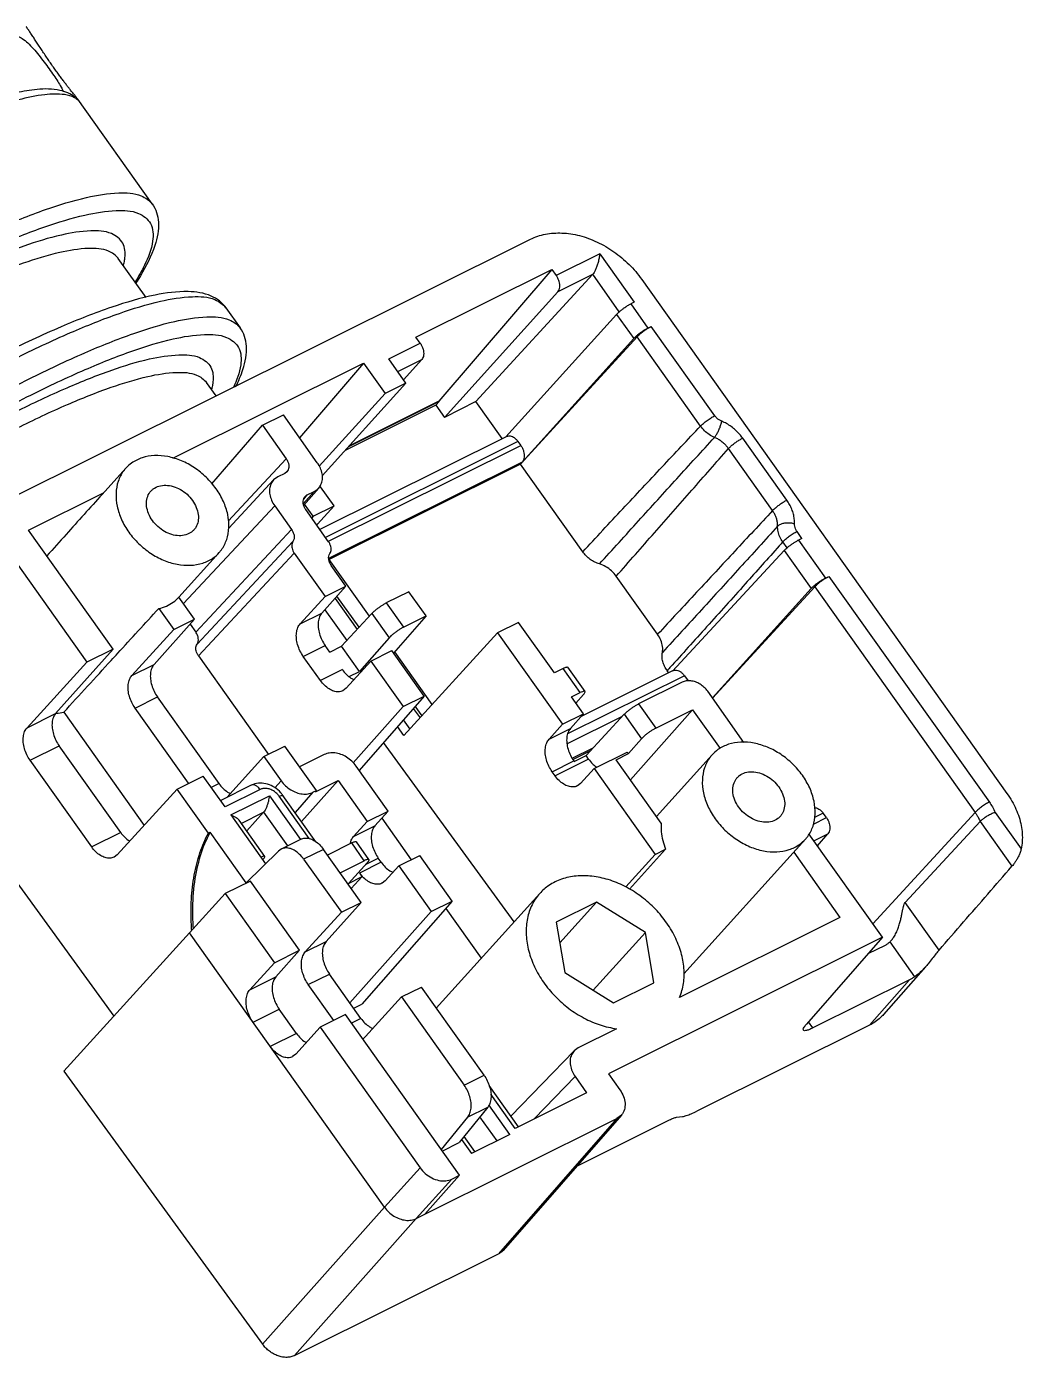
# Model space of a CAD drawing. Header units: inches. Extents: x 179987 to 181505, y -56815 to -55741.
# Drawn here: x 181067.8 to 181089.84, y -56685.43 to -56655.97 of the extents above; entities that cross this region are included whole.
import ezdxf

# ---------------------------------------------------------------- set-up
doc = ezdxf.new("R2010")
doc.units = ezdxf.units.IN
doc.header["$LTSCALE"] = 2
doc.header["$MEASUREMENT"] = 0
doc.layers.get('0').update_dxf_attribs({"linetype": 'CONTINUOUS'})

msp = doc.modelspace()

# ---------------------------------------------------------------- linework, layer by layer
for p, q in [((181068.922, -56657.588), (181068.87, -56657.533)), ((181068.87, -56657.533), (181068.87, -56657.533)), ((181070.581, -56659.899), (181068.935, -56657.583)), ((181067.176, -56666.545), (181078.953, -56660.679)), ((181069.831, -56661.103), (181069.829, -56661.1)), ((181070.447, -56661.971), (181069.831, -56661.103)), ((181080.485, -56661.003), (181079.523, -56661.482)), ((181080.485, -56661.003), (181081.246, -56662.074)), ((181076.416, -56662.849), (181079.428, -56661.349)), ((181079.428, -56661.349), (181076.924, -56664.264)), ((181080.33, -56661.456), (181077.746, -56664.273)), ((181079.428, -56661.349), (181079.523, -56661.482)), ((181080.328, -56661.459), (181079.559, -56661.842)), ((181080.918, -56662.284), (181080.33, -56661.456)), ((181081.414, -56661.568), (181089.497, -56672.943)), ((181079.559, -56661.842), (181077.046, -56664.622)), ((181081.246, -56662.074), (181081.172, -56662.111)), ((181072.213, -56662.196), (181072.53, -56662.642)), ((181078.408, -56665.052), (181080.856, -56662.343)), ((181080.856, -56662.343), (181081.236, -56662.878)), ((181081.172, -56662.111), (181081.553, -56662.646)), ((181081.553, -56662.646), (181081.626, -56662.609)), ((181083.03, -56664.585), (181081.626, -56662.609)), ((181076.512, -56662.983), (181076.416, -56662.849)), ((181081.312, -56662.839), (181078.729, -56665.656)), ((181081.236, -56662.878), (181078.773, -56665.604)), ((181082.716, -56664.815), (181081.312, -56662.839)), ((181075.817, -56663.329), (181076.512, -56662.983)), ((181071.04, -56665.527), (181075.258, -56663.426)), ((181075.258, -56663.426), (181073.843, -56665.073)), ((181075.258, -56663.426), (181075.734, -56664.095)), ((181076.197, -56663.864), (181075.817, -56663.329)), ((181076.014, -56663.607), (181076.547, -56663.342)), ((181076.547, -56663.342), (181076.143, -56663.788)), ((181071.993, -56664.146), (181071.78, -56663.847)), ((181075.734, -56664.095), (181074.279, -56665.704)), ((181076.197, -56663.864), (181074.343, -56665.915)), ((181076.197, -56663.864), (181075.734, -56664.095)), ((181076.856, -56664.354), (181074.852, -56665.352)), ((181076.93, -56664.272), (181074.926, -56665.271)), ((181076.924, -56664.264), (181074.944, -56665.25)), ((181076.856, -56664.354), (181076.93, -56664.272)), ((181076.856, -56664.354), (181077.046, -56664.622)), ((181076.924, -56664.264), (181076.93, -56664.272)), ((181077.746, -56664.273), (181077.046, -56664.622)), ((181078.328, -56665.092), (181077.746, -56664.273)), ((181073.019, -56664.797), (181073.483, -56664.567)), ((181074.235, -56665.625), (181073.483, -56664.567)), ((181071.899, -56666.091), (181073.019, -56664.797)), ((181073.019, -56664.797), (181073.549, -56665.543)), ((181078.427, -56665.042), (181074.291, -56667.102)), ((181078.674, -56665.155), (181074.415, -56667.277)), ((181074.48, -56667.365), (181078.738, -56665.245)), ((181078.674, -56665.155), (181078.738, -56665.245)), ((181084.308, -56666.686), (181083.333, -56665.314)), ((181084.625, -56666.454), (181083.649, -56665.081)), ((181072.264, -56666.919), (181073.549, -56665.543)), ((181074.488, -56667.738), (181078.773, -56665.604)), ((181069.471, -56666.329), (181069.995, -56665.749)), ((181073.515, -56665.863), (181073.36, -56665.939)), ((181073.561, -56665.828), (181073.515, -56665.863)), ((181078.729, -56665.656), (181074.496, -56667.764)), ((181080.108, -56667.597), (181078.729, -56665.656)), ((181073.268, -56666.008), (181072.275, -56667.071)), ((181073.36, -56665.939), (181073.268, -56666.008)), ((181074.265, -56666.187), (181073.933, -56666.567)), ((181074.607, -56666.58), (181074.306, -56666.157)), ((181067.844, -56667.118), (181069.505, -56666.291)), ((181074.166, -56666.263), (181073.924, -56666.539)), ((181073.933, -56666.43), (181074.011, -56666.34)), ((181074.011, -56666.34), (181074.166, -56666.263)), ((181073.291, -56666.578), (181071.272, -56668.74)), ((181073.291, -56666.578), (181073.666, -56667.106)), ((181074.143, -56666.811), (181073.953, -56666.543)), ((181074.484, -56667.373), (181073.977, -56666.659)), ((181074.143, -56666.811), (181074.607, -56666.58)), ((181074.607, -56666.58), (181074.237, -56666.989)), ((181074.143, -56666.811), (181074.11, -56666.847)), ((181074.237, -56666.989), (181074.217, -56666.998)), ((181067.107, -56667.184), (181069.134, -56670.037)), ((181069.714, -56669.749), (181067.844, -56667.118)), ((181071.546, -56669.377), (181073.666, -56667.106)), ((181071.575, -56669.639), (181073.696, -56667.368)), ((181084.631, -56667.509), (181084.537, -56667.376)), ((181084.96, -56667.3), (181084.851, -56667.146)), ((181084.96, -56667.3), (181084.886, -56667.336)), ((181084.886, -56667.336), (181085.483, -56668.177)), ((181071.173, -56668.599), (181072.062, -56667.616)), ((181073.725, -56667.63), (181071.604, -56669.901)), ((181073.725, -56667.63), (181074.406, -56668.588)), ((181082.093, -56670.237), (181084.568, -56667.567)), ((181084.568, -56667.567), (181085.167, -56668.41)), ((181075.388, -56669.02), (181074.496, -56667.764)), ((181074.869, -56668.357), (181074.543, -56667.897)), ((181081.765, -56669.423), (181080.851, -56668.137)), ((181085.483, -56668.177), (181085.557, -56668.141)), ((181085.557, -56668.141), (181089.108, -56673.137)), ((181074.869, -56668.357), (181074.335, -56668.953)), ((181074.406, -56668.588), (181074.869, -56668.357)), ((181076.263, -56668.48), (181075.761, -56668.73)), ((181076.644, -56669.015), (181076.263, -56668.48)), ((181085.167, -56668.41), (181082.978, -56670.832)), ((181085.243, -56668.371), (181082.981, -56670.836)), ((181085.243, -56668.371), (181088.794, -56673.367)), ((181070.725, -56668.852), (181071.057, -56669.319)), ((181071.52, -56669.089), (181071.173, -56668.599)), ((181074.406, -56668.588), (181073.856, -56669.191)), ((181074.627, -56668.627), (181075.116, -56669.314)), ((181075.159, -56669.268), (181074.67, -56668.579)), ((181075.761, -56668.73), (181076.142, -56669.265)), ((181071.52, -56669.089), (181070.621, -56670.091)), ((181071.057, -56669.319), (181071.52, -56669.089)), ((181073.856, -56669.191), (181074.335, -56668.953)), ((181074.401, -56668.878), (181074.886, -56669.561)), ((181075.444, -56668.96), (181074.771, -56669.686)), ((181075.444, -56668.96), (181075.827, -56669.499)), ((181076.644, -56669.015), (181075.923, -56669.84)), ((181076.142, -56669.265), (181076.644, -56669.015)), ((181071.057, -56669.319), (181070.133, -56670.334)), ((181071.42, -56669.2), (181071.546, -56669.377)), ((181078.225, -56669.39), (181076.153, -56671.666)), ((181078.689, -56669.159), (181078.225, -56669.39)), ((181078.225, -56669.39), (181079.664, -56671.414)), ((181079.481, -56670.274), (181078.689, -56669.159)), ((181073.924, -56669.911), (181074.409, -56669.67)), ((181074.512, -56669.815), (181074.409, -56669.67)), ((181074.512, -56669.815), (181074.771, -56669.686)), ((181075.169, -56670.246), (181074.771, -56669.686)), ((181075.827, -56669.499), (181075.169, -56670.246)), ((181069.134, -56670.037), (181067.811, -56671.491)), ((181069.714, -56669.749), (181068.444, -56671.176)), ((181069.714, -56669.749), (181069.134, -56670.037)), ((181071.604, -56669.901), (181073.153, -56672.08)), ((181074.304, -56670.447), (181073.924, -56669.911)), ((181075.42, -56670.015), (181074.871, -56670.618)), ((181075.42, -56670.015), (181075.884, -56669.784)), ((181075.42, -56670.015), (181076.134, -56671.02)), ((181076.598, -56670.789), (181075.884, -56669.784)), ((181076.779, -56670.978), (181075.949, -56669.81)), ((181070.133, -56670.334), (181070.621, -56670.091)), ((181074.789, -56670.205), (181074.304, -56670.447)), ((181074.94, -56670.36), (181075.169, -56670.246)), ((181079.674, -56670.178), (181079.481, -56670.274)), ((181080.055, -56670.713), (181079.674, -56670.178)), ((181080.159, -56670.689), (181079.778, -56670.152)), ((181082.111, -56670.227), (181080.074, -56671.242)), ((181082.012, -56670.277), (181081.978, -56670.228)), ((181074.871, -56670.618), (181074.801, -56670.671)), ((181082.359, -56670.34), (181079.775, -56671.627)), ((181082.311, -56670.482), (181081.346, -56670.963)), ((181082.359, -56670.34), (181082.439, -56670.454)), ((181064.467, -56670.639), (181069.734, -56677.872)), ((181070.2, -56671.054), (181070.695, -56670.808)), ((181072.059, -56672.726), (181070.695, -56670.808)), ((181076.598, -56670.789), (181075.161, -56672.434)), ((181076.134, -56671.02), (181076.598, -56670.789)), ((181079.862, -56670.809), (181080.055, -56670.713)), ((181080.127, -56671.183), (181079.862, -56670.809)), ((181079.958, -56670.946), (181080.126, -56670.755)), ((181083.677, -56671.816), (181082.874, -56670.685)), ((181067.811, -56671.491), (181068.444, -56671.176)), ((181068.622, -56671.149), (181070.4, -56673.651)), ((181071.385, -56672.721), (181070.2, -56671.054)), ((181076.134, -56671.02), (181075.029, -56672.265)), ((181076.359, -56671.063), (181076.509, -56671.275)), ((181076.552, -56671.228), (181076.401, -56671.015)), ((181079.664, -56671.414), (181080.127, -56671.183)), ((181080.127, -56671.183), (181079.836, -56671.508)), ((181080.182, -56672.107), (181081.028, -56671.193)), ((181081.028, -56671.193), (181081.412, -56671.733)), ((181082.537, -56671.094), (181081.164, -56672.641)), ((181081.346, -56670.963), (181081.726, -56671.498)), ((181081.726, -56671.498), (181082.537, -56671.094)), ((181082.537, -56671.094), (181083.147, -56671.952)), ((181076.153, -56671.666), (181076.009, -56671.463)), ((181076.135, -56671.319), (181076.282, -56671.525)), ((181079.664, -56671.414), (181079.364, -56671.743)), ((181079.364, -56671.743), (181079.836, -56671.508)), ((181079.76, -56671.848), (181080.989, -56671.236)), ((181081.412, -56671.733), (181081.119, -56672.064)), ((181067.878, -56672.211), (181068.521, -56671.891)), ((181069.884, -56673.809), (181068.521, -56671.891)), ((181073.054, -56672.13), (181073.518, -56671.899)), ((181074.216, -56672.881), (181073.518, -56671.899)), ((181074.39, -56672.085), (181073.843, -56672.358)), ((181078.59, -56675.787), (181075.699, -56671.818)), ((181079.875, -56672.167), (181080.34, -56671.935)), ((181079.89, -56672.192), (181080.286, -56671.994)), ((181080.361, -56672.395), (181081.095, -56672.03)), ((181080.849, -56672.199), (181081.119, -56672.064)), ((181081.095, -56672.03), (181081.119, -56672.064)), ((181081.74, -56673.452), (181082.971, -56672.09)), ((181069.241, -56674.129), (181067.878, -56672.211)), ((181073.054, -56672.13), (181072.23, -56673.035)), ((181073.054, -56672.13), (181073.435, -56672.666)), ((181075.802, -56673.337), (181075.093, -56672.339)), ((181079.431, -56672.463), (181079.91, -56672.225)), ((181080.236, -56672.183), (181079.495, -56672.552)), ((181079.919, -56672.238), (181079.91, -56672.225)), ((181079.919, -56672.238), (181080.182, -56672.107)), ((181080.236, -56672.183), (181080.182, -56672.107)), ((181081.848, -56673.604), (181080.849, -56672.199)), ((181071.132, -56672.848), (181071.711, -56672.559)), ((181072.195, -56673.241), (181071.711, -56672.559)), ((181073.435, -56672.666), (181073.298, -56672.82)), ((181074.693, -56672.659), (181073.886, -56673.568)), ((181074.192, -56672.909), (181074.693, -56672.659)), ((181074.693, -56672.659), (181075.339, -56673.568)), ((181079.495, -56672.552), (181079.431, -56672.463)), ((181080.361, -56672.395), (181080.061, -56672.724)), ((181080.361, -56672.395), (181081.712, -56674.297)), ((181071.132, -56672.848), (181069.808, -56674.301)), ((181071.824, -56673.822), (181071.132, -56672.848)), ((181072.059, -56672.726), (181071.889, -56672.81)), ((181072.771, -56672.765), (181072.096, -56673.102)), ((181072.969, -56672.856), (181072.195, -56673.241)), ((181074.138, -56672.92), (181073.742, -56673.366)), ((181074.138, -56672.92), (181074.216, -56672.881)), ((181074.216, -56672.881), (181074.192, -56672.909)), ((181080.061, -56672.724), (181079.992, -56672.777)), ((181072.323, -56673.421), (181073.173, -56672.998)), ((181073.173, -56672.998), (181073.861, -56673.967)), ((181074.056, -56673.943), (181073.391, -56673.008)), ((181074.202, -56674.013), (181073.474, -56672.988)), ((181072.323, -56673.421), (181073.09, -56674.501)), ((181073.072, -56674.338), (181072.503, -56673.537)), ((181072.553, -56673.608), (181073.047, -56673.362)), ((181073.047, -56673.362), (181072.673, -56673.776)), ((181073.047, -56673.362), (181073.575, -56674.106)), ((181075.339, -56673.568), (181075.039, -56673.897)), ((181075.339, -56673.568), (181075.802, -56673.337)), ((181075.802, -56673.337), (181075.511, -56673.662)), ((181075.661, -56673.495), (181076.312, -56674.412)), ((181085.213, -56673.623), (181085.501, -56673.48)), ((181085.432, -56673.383), (181085.239, -56673.479)), ((181085.501, -56673.48), (181085.432, -56673.383)), ((181088.794, -56673.367), (181086.532, -56675.832)), ((181087.246, -56675.359), (181088.903, -56673.566)), ((181088.903, -56673.566), (181089.608, -56674.557)), ((181089.239, -56673.366), (181089.812, -56674.172)), ((181069.884, -56673.809), (181069.241, -56674.129)), ((181071.824, -56673.822), (181071.863, -56673.803)), ((181072.661, -56674.926), (181071.863, -56673.803)), ((181075.039, -56673.897), (181075.511, -56673.662)), ((181086.741, -56676.127), (181085.116, -56673.84)), ((181085.225, -56673.993), (181085.535, -56673.838)), ((181085.303, -56674.104), (181085.535, -56673.838)), ((181073.878, -56673.954), (181073.435, -56674.175)), ((181074.996, -56674.041), (181074.46, -56674.308)), ((181075.274, -56674.433), (181074.996, -56674.041)), ((181075.378, -56674.408), (181075.099, -56674.016)), ((181082.344, -56676.937), (181085.037, -56673.957)), ((181069.808, -56674.301), (181069.739, -56674.354)), ((181073.374, -56674.219), (181072.661, -56674.926)), ((181073.045, -56674.39), (181073.026, -56674.41)), ((181073.435, -56674.175), (181073.374, -56674.219)), ((181074.371, -56674.182), (181073.932, -56674.4)), ((181073.932, -56674.4), (181074.767, -56675.575)), ((181075.206, -56675.357), (181074.371, -56674.182)), ((181074.739, -56674.7), (181075.274, -56674.433)), ((181075.302, -56674.52), (181075.585, -56674.379)), ((181075.648, -56674.468), (181075.585, -56674.379)), ((181076.037, -56674.549), (181076.5, -56674.318)), ((181077.217, -56675.328), (181076.5, -56674.318)), ((181081.712, -56674.297), (181081.059, -56675.014)), ((181081.144, -56675.066), (181081.944, -56674.181)), ((181081.712, -56674.297), (181081.944, -56674.181)), ((181084.777, -56674.245), (181085.802, -56675.689)), ((181075.344, -56674.473), (181074.925, -56674.936)), ((181075.648, -56674.468), (181075.17, -56674.706)), ((181075.17, -56674.706), (181075.227, -56674.786)), ((181076.037, -56674.549), (181075.737, -56674.878)), ((181076.037, -56674.549), (181076.754, -56675.558)), ((181072.755, -56674.883), (181072.197, -56675.161)), ((181073.842, -56676.413), (181072.755, -56674.883)), ((181074.925, -56674.936), (181075.227, -56674.786)), ((181075.227, -56674.786), (181074.987, -56675.05)), ((181075.737, -56674.878), (181075.667, -56674.931)), ((181071.409, -56676.033), (181072.197, -56675.161)), ((181072.197, -56675.161), (181073.284, -56676.691)), ((181077.217, -56675.328), (181075.223, -56677.608)), ((181076.754, -56675.558), (181077.217, -56675.328)), ((181076.867, -56677.694), (181079.158, -56675.159)), ((181074.767, -56675.575), (181073.968, -56676.453)), ((181075.206, -56675.357), (181074.428, -56676.224)), ((181074.767, -56675.575), (181075.206, -56675.357)), ((181076.754, -56675.558), (181074.958, -56677.582)), ((181077.077, -56675.488), (181077.862, -56676.593)), ((181080.416, -56675.352), (181079.524, -56675.796)), ((181080.416, -56675.352), (181079.601, -56676.253)), ((181081.496, -56676.022), (181080.416, -56675.352)), ((181087.995, -56676.412), (181087.246, -56675.359)), ((181079.524, -56675.796), (181079.712, -56676.91)), ((181085.802, -56675.689), (181082.251, -56677.458)), ((181071.409, -56676.033), (181068.623, -56679.092)), ((181075.72, -56682.1), (181071.409, -56676.033)), ((181081.496, -56676.022), (181080.341, -56677.3)), ((181086.741, -56676.127), (181080.679, -56679.147)), ((181081.684, -56677.136), (181081.496, -56676.022)), ((181086.741, -56676.127), (181085.058, -56678.053)), ((181086.91, -56676.229), (181086.923, -56676.216)), ((181073.284, -56676.691), (181073.842, -56676.413)), ((181073.315, -56677.005), (181073.842, -56676.413)), ((181073.968, -56676.453), (181074.428, -56676.224)), ((181086.799, -56676.307), (181086.418, -56676.497)), ((181087.458, -56677.001), (181086.91, -56676.229)), ((181072.742, -56677.29), (181073.284, -56676.691)), ((181087.692, -56676.783), (181086.764, -56677.839)), ((181072.742, -56677.29), (181073.315, -56677.005)), ((181074.035, -56677.173), (181074.502, -56676.941)), ((181075.2, -56677.922), (181074.502, -56676.941)), ((181079.712, -56676.91), (181080.792, -56677.58)), ((181087.341, -56677.069), (181085.202, -56678.135)), ((181087.341, -56677.069), (181086.457, -56678.073)), ((181074.6, -56677.968), (181074.035, -56677.173)), ((181076.099, -56677.449), (181076.537, -56677.23)), ((181077.924, -56679.182), (181076.537, -56677.23)), ((181080.792, -56677.58), (181081.684, -56677.136)), ((181075.041, -56677.699), (181075.223, -56677.608)), ((181076.099, -56677.449), (181075.299, -56678.326)), ((181076.099, -56677.449), (181077.486, -56679.401)), ((181072.813, -56678.009), (181073.392, -56677.721)), ((181073.772, -56678.256), (181073.392, -56677.721)), ((181074.856, -56677.84), (181074.299, -56678.118)), ((181077.383, -56681.396), (181074.856, -56677.84)), ((181075.2, -56677.922), (181074.989, -56678.027)), ((181073.772, -56678.256), (181073.193, -56678.544)), ((181073.757, -56678.718), (181074.299, -56678.118)), ((181074.299, -56678.118), (181076.508, -56681.228)), ((181080.859, -56678.151), (181080.01, -56678.574)), ((181086.457, -56678.073), (181082.635, -56679.977)), ((181085.202, -56678.135), (181085.105, -56677.998)), ((181080.01, -56678.574), (181079.921, -56678.639)), ((181073.757, -56678.718), (181073.688, -56678.77)), ((181078.521, -56680.09), (181079.921, -56678.639)), ((181068.623, -56679.092), (181073.025, -56685.136)), ((181080.679, -56679.147), (181080.933, -56679.504)), ((181077.486, -56679.401), (181077.924, -56679.182)), ((181078.685, -56680.321), (181078.039, -56679.412)), ((181079.044, -56680.142), (181079.941, -56679.212)), ((181079.941, -56679.212), (181080.195, -56679.569)), ((181078.613, -56680.357), (181078.077, -56679.602)), ((181080.195, -56679.569), (181078.613, -56680.357)), ((181078.006, -56679.89), (181077.372, -56680.673)), ((181077.562, -56680.111), (181078.006, -56679.89)), ((181078.498, -56680.492), (181078.034, -56679.839)), ((181076.423, -56682.354), (181080.864, -56680.142)), ((181077.562, -56680.111), (181076.976, -56680.823)), ((181078.214, -56680.634), (181077.835, -56680.101)), ((181080.864, -56680.142), (181078.246, -56683.136)), ((181080.963, -56680.065), (181078.345, -56683.06)), ((181079.98, -56681.19), (181082.027, -56680.171)), ((181080.963, -56680.065), (181080.864, -56680.142)), ((181082.187, -56680.112), (181082.314, -56680.095)), ((181077.428, -56680.604), (181077.649, -56680.915)), ((181077.48, -56680.54), (181077.714, -56680.869)), ((181078.498, -56680.492), (181077.649, -56680.915)), ((181077.001, -56680.858), (181077.372, -56680.673)), ((181075.72, -56682.1), (181076.508, -56681.228)), ((181076.423, -56682.354), (181077.211, -56681.482)), ((181076.616, -56682.258), (181077.383, -56681.396)), ((181077.211, -56681.482), (181077.383, -56681.396)), ((181075.72, -56682.1), (181073.025, -56685.136)), ((181076.423, -56682.354), (181073.732, -56685.385)), ((181073.732, -56685.385), (181078.246, -56683.136))]:
    msp.add_line(p, q)
for points, start_tangent, end_tangent in [([(181067.592, -56656.186), (181067.704, -56656.237), (181067.825, -56656.334), (181067.95, -56656.463), (181068.073, -56656.609), (181068.19, -56656.76), (181068.3, -56656.909), (181068.401, -56657.053), (181068.49, -56657.187), (181068.563, -56657.311), (181068.609, -56657.411), (181068.61, -56657.415)], (0.97806, -0.208326), (0.355857, -0.934541)), ([(181068.808, -56657.422), (181068.772, -56657.378), (181068.732, -56657.326), (181068.686, -56657.268), (181068.636, -56657.202), (181068.581, -56657.129), (181068.522, -56657.049), (181068.459, -56656.962), (181068.394, -56656.87), (181068.328, -56656.775), (181068.261, -56656.677), (181068.194, -56656.579), (181068.129, -56656.481), (181068.067, -56656.387), (181068.007, -56656.296), (181067.951, -56656.21), (181067.897, -56656.129), (181067.847, -56656.054), (181067.8, -56655.986), (181067.792, -56655.974)], (-0.6235, 0.781823), (-0.57676, 0.816914)), ([(181068.87, -56657.533), (181068.54, -56657.385), (181068.033, -56657.365), (181067.578, -56657.437)], (-0.783856, 0.620943), (-0.977474, -0.211058)), ([(181068.864, -56657.549), (181068.64, -56657.48), (181068.204, -56657.482), (181067.621, -56657.595)], (-0.876101, 0.482128), (-0.968585, -0.248682)), ([(181068.865, -56657.493), (181068.838, -56657.461), (181068.808, -56657.422)], (-0.62576, 0.780016), (-0.6235, 0.781823)), ([(181068.866, -56657.55), (181068.864, -56657.549)], (-0.873444, 0.486925), (-0.876101, 0.482128)), ([(181068.905, -56657.544), (181068.887, -56657.521), (181068.865, -56657.493)], (-0.61792, 0.786241), (-0.62576, 0.780016)), ([(181068.922, -56657.588), (181068.866, -56657.55)], (-0.781152, 0.624341), (-0.873444, 0.486925)), ([(181068.872, -56657.535), (181068.87, -56657.533)], (0.99881, 0.048773), (-0.778124, 0.62811)), ([(181068.938, -56657.588), (181068.936, -56657.584), (181068.921, -56657.565), (181068.905, -56657.544)], (-0.578888, 0.815407), (-0.61792, 0.786241)), ([(181068.929, -56657.593), (181068.922, -56657.588)], (-0.799298, 0.600935), (-0.78115, 0.624344)), ([(181068.938, -56657.588), (181068.947, -56657.604), (181068.929, -56657.593)], (0.577639, -0.816292), (-0.799298, 0.600935)), ([(181066.438, -56660.768), (181067.141, -56660.45), (181068.222, -56660.023), (181069.128, -56659.756), (181069.839, -56659.654), (181070.337, -56659.72), (181070.579, -56659.9)], (0.903995, 0.427543), (0.605239, -0.796044)), ([(181070.581, -56659.899), (181070.718, -56660.302), (181070.639, -56660.818), (181070.321, -56661.488), (181070.222, -56661.647)], (0.579264, -0.81514), (-0.538512, -0.842618)), ([(181065.943, -56661.386), (181067.148, -56660.822), (181068.206, -56660.405), (181069.092, -56660.144), (181069.786, -56660.044), (181070.274, -56660.108), (181070.544, -56660.335), (181070.59, -56660.719), (181070.411, -56661.252), (181070.206, -56661.623)], (0.895109, 0.445848), (-0.520977, -0.853571)), ([(181069.977, -56661.088), (181069.929, -56660.769), (181069.677, -56660.555), (181069.221, -56660.494), (181068.571, -56660.587), (181067.741, -56660.831), (181066.747, -56661.222), (181065.61, -56661.754)], (0.098012, 0.995185), (-0.895109, -0.445848)), ([(181078.953, -56660.679), (181079.281, -56660.569), (181079.649, -56660.542), (181080.037, -56660.6), (181080.427, -56660.741), (181080.798, -56660.957), (181081.133, -56661.237), (181081.414, -56661.568)], (0.895109, 0.445848), (0.579264, -0.81514)), ([(181069.827, -56661.102), (181069.614, -56660.944), (181069.169, -56660.884), (181068.535, -56660.974), (181067.725, -56661.212), (181066.755, -56661.594), (181065.646, -56662.113)], (-0.61266, 0.790347), (-0.895109, -0.445848)), ([(181069.949, -56661.25), (181069.969, -56661.149)], (0.237025, 0.971503), (0.153669, 0.988122)), ([(181069.969, -56661.149), (181069.972, -56661.129), (181069.977, -56661.088)], (0.153669, 0.988122), (0.098012, 0.995185)), ([(181080.485, -56661.003), (181080.47, -56661.099), (181080.449, -56661.192), (181080.422, -56661.277), (181080.391, -56661.353), (181080.36, -56661.414), (181080.327, -56661.459)], (-0.107654, -0.994188), (-0.675952, -0.736946)), ([(181079.559, -56661.842), (181079.585, -56661.799), (181079.599, -56661.743), (181079.599, -56661.68), (181079.586, -56661.613), (181079.56, -56661.545), (181079.523, -56661.482)], (0.670522, 0.741889), (-0.579264, 0.81514)), ([(181072.213, -56662.196), (181071.885, -56661.938), (181071.375, -56661.839), (181070.644, -56661.916), (181069.685, -56662.183), (181068.563, -56662.619), (181067.293, -56663.211)], (-0.581335, 0.813664), (-0.895109, -0.445848)), ([(181067.54, -56663.324), (181068.773, -56662.747), (181069.855, -56662.32), (181070.761, -56662.053), (181071.471, -56661.952), (181071.97, -56662.017), (181072.211, -56662.197)], (0.895109, 0.445848), (0.606243, -0.79528)), ([(181080.856, -56662.343), (181080.894, -56662.305), (181080.944, -56662.262)], (0.670522, 0.741889), (0.774506, 0.632566)), ([(181080.944, -56662.262), (181081, -56662.218), (181081.059, -56662.177), (181081.118, -56662.14), (181081.172, -56662.111)], (0.774506, 0.632566), (0.895109, 0.445848)), ([(181067.857, -56663.77), (181069.09, -56663.193), (181070.172, -56662.766), (181071.078, -56662.499), (181071.788, -56662.398), (181072.287, -56662.463), (181072.529, -56662.644)], (0.895109, 0.445848), (0.605239, -0.796044)), ([(181072.427, -56663.948), (181072.589, -56663.56), (181072.667, -56663.045), (181072.53, -56662.642)], (0.448675, 0.893695), (-0.579264, 0.81514)), ([(181081.553, -56662.646), (181081.499, -56662.675), (181081.439, -56662.713), (181081.38, -56662.754), (181081.324, -56662.797), (181081.275, -56662.84), (181081.236, -56662.878)], (-0.895109, -0.445848), (-0.670522, -0.741889)), ([(181081.312, -56662.839), (181081.351, -56662.801), (181081.4, -56662.758), (181081.456, -56662.716), (181081.514, -56662.675), (181081.573, -56662.638), (181081.626, -56662.609)], (0.675952, 0.736946), (0.895109, 0.445847)), ([(181067.892, -56664.129), (181069.098, -56663.565), (181070.155, -56663.148), (181071.041, -56662.887), (181071.736, -56662.787), (181072.223, -56662.852), (181072.493, -56663.078), (181072.539, -56663.463), (181072.378, -56663.959)], (0.895109, 0.445848), (-0.430261, -0.902705)), ([(181067.56, -56664.497), (181068.696, -56663.966), (181069.69, -56663.574), (181070.521, -56663.33), (181071.171, -56663.238), (181071.627, -56663.299), (181071.879, -56663.512), (181071.926, -56663.832)], (0.895109, 0.445848), (-0.097974, -0.995189)), ([(181076.512, -56662.983), (181076.548, -56663.045), (181076.574, -56663.113), (181076.588, -56663.18), (181076.587, -56663.243), (181076.573, -56663.299), (181076.547, -56663.342)], (0.579264, -0.81514), (-0.670522, -0.741889)), ([(181052.1, -56677.161), (181052.066, -56677.109), (181052.019, -56676.716), (181052.202, -56676.171), (181052.611, -56675.486), (181053.237, -56674.676), (181054.065, -56673.759), (181055.077, -56672.757), (181056.252, -56671.69), (181057.562, -56670.583), (181058.978, -56669.461), (181060.468, -56668.35), (181061.999, -56667.274), (181063.538, -56666.255), (181065.049, -56665.318), (181066.5, -56664.483), (181067.857, -56663.77)], (-0.60522, 0.796058), (0.895109, 0.445848)), ([(181067.595, -56664.856), (181068.704, -56664.338), (181069.674, -56663.956), (181070.485, -56663.717), (181071.119, -56663.627), (181071.564, -56663.687), (181071.779, -56663.848)], (0.895109, 0.445848), (0.605392, -0.795927)), ([(181071.926, -56663.832), (181071.921, -56663.873), (181071.918, -56663.893)], (-0.097974, -0.995189), (-0.153644, -0.988126)), ([(181054.982, -56673.316), (181055.397, -56672.916), (181056.545, -56671.873), (181057.827, -56670.791), (181059.211, -56669.694), (181060.668, -56668.607), (181062.165, -56667.555), (181063.67, -56666.559), (181065.148, -56665.643), (181066.566, -56664.827), (181067.892, -56664.129)], (0.714019, 0.700126), (0.895109, 0.445848)), ([(181071.918, -56663.893), (181071.898, -56663.994)], (-0.153644, -0.988126), (-0.237021, -0.971504)), ([(181082.716, -56664.815), (181082.779, -56664.756), (181082.86, -56664.691), (181082.948, -56664.631), (181083.03, -56664.585)], (0.675951, 0.736946), (0.895109, 0.445846)), ([(181083.024, -56665.065), (181083.064, -56665.012), (181083.104, -56664.942), (181083.139, -56664.864), (181083.167, -56664.783), (181083.185, -56664.709)], (0.667429, 0.744674), (0.171554, 0.985175)), ([(181083.185, -56664.709), (181083.127, -56664.678), (181083.074, -56664.636), (181083.03, -56664.585)], (-0.923894, 0.382649), (-0.579286, 0.815124)), ([(181083.649, -56665.081), (181083.578, -56664.992), (181083.493, -56664.906), (181083.396, -56664.827), (181083.291, -56664.76), (181083.185, -56664.709)], (-0.579273, 0.815133), (-0.923876, 0.382692)), ([(181078.427, -56665.042), (181078.43, -56665.041), (181078.476, -56665.03), (181078.526, -56665.038), (181078.578, -56665.062), (181078.629, -56665.103), (181078.674, -56665.155)], (0.894609, 0.446849), (0.579264, -0.81514)), ([(181080.108, -56667.597), (181080.995, -56666.647), (181081.864, -56665.72), (181082.716, -56664.815)], (0.682011, 0.731342), (0.686279, 0.727338)), ([(181083.024, -56665.065), (181082.908, -56665.002), (181082.804, -56664.917), (181082.716, -56664.815)], (-0.92149, 0.388402), (-0.576593, 0.817032)), ([(181078.738, -56665.245), (181078.774, -56665.307), (181078.8, -56665.375), (181078.814, -56665.442), (181078.813, -56665.506), (181078.799, -56665.561), (181078.773, -56665.604)], (0.579264, -0.81514), (-0.670522, -0.741889)), ([(181080.48, -56667.867), (181081.344, -56666.913), (181082.192, -56665.979), (181083.024, -56665.065)], (0.671305, 0.741181), (0.673353, 0.739322)), ([(181080.851, -56668.137), (181081.695, -56667.178), (181082.522, -56666.236), (181083.333, -56665.314)], (0.660304, 0.750998), (0.66004, 0.751231)), ([(181083.333, -56665.314), (181083.286, -56665.254), (181083.229, -56665.197), (181083.165, -56665.144), (181083.095, -56665.099), (181083.024, -56665.065)], (-0.576682, 0.816969), (-0.922965, 0.384884)), ([(181083.333, -56665.314), (181083.381, -56665.267), (181083.442, -56665.215), (181083.512, -56665.164), (181083.584, -56665.118), (181083.649, -56665.081)], (0.670522, 0.741889), (0.895109, 0.445848)), ([(181071.994, -56666.201), (181071.776, -56665.949), (181071.515, -56665.738), (181071.226, -56665.583), (181070.925, -56665.491), (181070.63, -56665.469), (181070.358, -56665.517), (181070.125, -56665.633), (181069.995, -56665.749)], (-0.579264, 0.81514), (-0.67082, -0.74162)), ([(181073.549, -56665.543), (181073.584, -56665.604), (181073.603, -56665.668), (181073.605, -56665.729), (181073.59, -56665.784), (181073.561, -56665.828)], (0.579264, -0.81514), (-0.682525, -0.730862)), ([(181069.995, -56665.749), (181069.945, -56665.81), (181069.828, -56666.038), (181069.78, -56666.303), (181069.806, -56666.59), (181069.902, -56666.882), (181070.063, -56667.163)], (-0.67082, -0.74162), (0.579264, -0.81514)), ([(181074.265, -56666.187), (181074.316, -56666.107), (181074.346, -56665.996), (181074.342, -56665.874), (181074.303, -56665.746), (181074.235, -56665.625)], (0.658078, 0.75295), (-0.579264, 0.81514)), ([(181070.553, -56666.253), (181070.605, -56666.206), (181070.731, -56666.143), (181070.881, -56666.124), (181071.044, -56666.15), (181071.205, -56666.219), (181071.352, -56666.325), (181071.473, -56666.461)], (0.670535, 0.741878), (0.579264, -0.81514)), ([(181072.062, -56667.616), (181072.112, -56667.554), (181072.229, -56667.327), (181072.277, -56667.062), (181072.252, -56666.775), (181072.155, -56666.482), (181071.994, -56666.201)], (0.67082, 0.74162), (-0.579264, 0.81514)), ([(181073.268, -56666.008), (181073.21, -56666.096), (181073.18, -56666.206), (181073.184, -56666.329), (181073.223, -56666.457), (181073.291, -56666.578)], (-0.682544, -0.730845), (0.579264, -0.81514)), ([(181074.166, -56666.263), (181074.254, -56666.199), (181074.265, -56666.187)], (0.895109, 0.445848), (0.658078, 0.75295)), ([(181069.472, -56666.328), (181068.675, -56667.214), (181068.25, -56667.69)], (-0.670515, -0.741896), (-0.665589, -0.746319)), ([(181070.585, -56666.903), (181070.5, -56666.75), (181070.458, -56666.591), (181070.462, -56666.439), (181070.512, -56666.307), (181070.553, -56666.253)], (-0.579264, 0.81514), (0.670535, 0.741878)), ([(181071.473, -56666.461), (181071.557, -56666.615), (181071.599, -56666.774), (181071.595, -56666.925), (181071.545, -56667.057), (181071.504, -56667.112)], (0.579264, -0.81514), (-0.670535, -0.741878)), ([(181073.977, -56666.659), (181073.942, -56666.598), (181073.923, -56666.534), (181073.921, -56666.473)], (-0.579264, 0.81514), (0.108858, 0.994057)), ([(181073.921, -56666.473), (181073.936, -56666.418), (181073.961, -56666.378)], (0.108858, 0.994057), (0.657999, 0.753019)), ([(181073.961, -56666.378), (181073.967, -56666.372), (181074.011, -56666.34)], (0.657999, 0.753019), (0.895109, 0.445848)), ([(181084.308, -56666.686), (181084.356, -56666.64), (181084.418, -56666.588), (181084.488, -56666.536), (181084.559, -56666.49), (181084.625, -56666.454)], (0.670522, 0.741889), (0.895109, 0.445848)), ([(181084.794, -56666.973), (181084.791, -56666.871), (181084.771, -56666.762), (181084.735, -56666.653), (181084.685, -56666.549), (181084.625, -56666.454)], (0.045302, 0.998973), (-0.579256, 0.815146)), ([(181084.308, -56666.686), (181083.476, -56667.582), (181082.628, -56668.494), (181081.765, -56669.423)], (-0.680937, -0.732342), (-0.680676, -0.732585)), ([(181084.422, -56667.032), (181084.42, -56666.964), (181084.406, -56666.891), (181084.382, -56666.818), (181084.349, -56666.749), (181084.308, -56666.686)], (0.043429, 0.999057), (-0.581845, 0.8133)), ([(181071.504, -56667.112), (181071.453, -56667.159), (181071.326, -56667.221), (181071.176, -56667.241), (181071.013, -56667.215), (181070.852, -56667.146), (181070.705, -56667.039), (181070.585, -56666.903)], (-0.670535, -0.741878), (-0.579264, 0.81514)), ([(181074.237, -56666.989), (181074.223, -56667.007)], (-0.670522, -0.741889), (-0.531249, -0.847216)), ([(181084.422, -56667.032), (181083.588, -56667.947), (181082.738, -56668.879), (181081.871, -56669.826)], (-0.673181, -0.739477), (-0.675229, -0.737608)), ([(181084.537, -56667.376), (181084.471, -56667.264), (181084.432, -56667.146), (181084.422, -56667.032)], (-0.581933, 0.813236), (0.040426, 0.999183)), ([(181084.422, -56667.032), (181084.473, -56666.994), (181084.542, -56666.967), (181084.625, -56666.954), (181084.711, -56666.956), (181084.794, -56666.973)], (0.676645, 0.736309), (0.955665, -0.294457)), ([(181084.851, -56667.146), (181084.818, -56667.09), (181084.799, -56667.031), (181084.794, -56666.973)], (-0.579243, 0.815155), (0.045369, 0.99897)), ([(181070.063, -56667.163), (181070.281, -56667.416), (181070.542, -56667.626), (181070.832, -56667.782), (181071.132, -56667.873), (181071.427, -56667.895), (181071.699, -56667.847), (181071.932, -56667.731), (181072.062, -56667.616)], (0.579264, -0.81514), (0.67082, 0.74162)), ([(181073.666, -56667.106), (181073.704, -56667.174), (181073.722, -56667.244), (181073.719, -56667.31), (181073.696, -56667.368)], (0.579264, -0.81514), (-0.539235, -0.842155)), ([(181073.696, -56667.368), (181073.676, -56667.413), (181073.669, -56667.465), (181073.675, -56667.52), (181073.694, -56667.576), (181073.725, -56667.63)], (-0.539235, -0.842155), (0.579264, -0.81514)), ([(181074.513, -56667.635), (181074.533, -56667.59), (181074.54, -56667.539), (181074.534, -56667.483), (181074.515, -56667.427), (181074.484, -56667.373)], (0.539235, 0.842155), (-0.579264, 0.81514)), ([(181084.537, -56667.376), (181084.456, -56667.467)], (-0.665552, -0.746351), (-0.665706, -0.746214)), ([(181084.537, -56667.376), (181084.599, -56667.317), (181084.68, -56667.253), (181084.768, -56667.193), (181084.851, -56667.146)], (0.675951, 0.736946), (0.89511, 0.445846)), ([(181084.657, -56667.487), (181084.713, -56667.444), (181084.772, -56667.403), (181084.832, -56667.366), (181084.886, -56667.336)], (0.779448, 0.626466), (0.895109, 0.445848)), ([(181074.543, -56667.897), (181074.505, -56667.829), (181074.487, -56667.759), (181074.49, -56667.693), (181074.513, -56667.635)], (-0.579264, 0.81514), (0.539235, 0.842155)), ([(181080.48, -56667.867), (181080.374, -56667.825), (181080.274, -56667.764), (181080.184, -56667.687), (181080.108, -56667.597)], (-0.958849, 0.283915), (-0.579261, 0.815142)), ([(181084.456, -56667.467), (181083.703, -56668.309), (181082.851, -56669.259), (181082.038, -56670.161)], (-0.665706, -0.746214), (-0.669782, -0.742557)), ([(181084.568, -56667.567), (181084.607, -56667.529), (181084.641, -56667.499)], (0.679909, 0.733296), (0.769284, 0.638907)), ([(181084.641, -56667.499), (181084.657, -56667.487)], (0.769284, 0.638907), (0.779448, 0.626466)), ([(181080.851, -56668.137), (181080.747, -56668.02), (181080.619, -56667.927), (181080.48, -56667.867)], (-0.579264, 0.81514), (-0.95885, 0.283913)), ([(181085.483, -56668.177), (181085.429, -56668.207), (181085.37, -56668.244), (181085.311, -56668.285), (181085.255, -56668.328), (181085.206, -56668.371), (181085.167, -56668.41)], (-0.895109, -0.445848), (-0.670522, -0.741889)), ([(181085.243, -56668.371), (181085.282, -56668.332), (181085.331, -56668.29), (181085.387, -56668.247), (181085.445, -56668.206), (181085.504, -56668.17), (181085.557, -56668.141)], (0.675952, 0.736946), (0.895109, 0.445848)), ([(181069.817, -56669.844), (181070.725, -56668.852)], (0.675342, 0.737505), (0.675165, 0.737667)), ([(181070.725, -56668.852), (181070.895, -56668.797), (181071.046, -56668.712)], (0.975687, 0.21917), (0.814699, 0.579884)), ([(181071.046, -56668.712), (181071.173, -56668.599)], (0.814699, 0.579884), (0.67336, 0.739315)), ([(181075.444, -56668.96), (181075.483, -56668.922), (181075.532, -56668.88), (181075.589, -56668.837), (181075.648, -56668.796), (181075.707, -56668.759), (181075.761, -56668.73)], (0.679909, 0.733296), (0.895109, 0.445848)), ([(181074.335, -56668.953), (181074.283, -56669.037), (181074.256, -56669.148), (181074.256, -56669.275), (181074.283, -56669.41), (181074.335, -56669.546), (181074.409, -56669.67)], (-0.667715, -0.744417), (0.579264, -0.81514)), ([(181071.575, -56669.639), (181071.598, -56669.581), (181071.601, -56669.515), (181071.583, -56669.445), (181071.546, -56669.377)], (0.539235, 0.842155), (-0.579264, 0.81514)), ([(181073.924, -56669.911), (181073.851, -56669.787), (181073.799, -56669.651), (181073.773, -56669.516), (181073.774, -56669.388), (181073.803, -56669.276), (181073.856, -56669.191)], (-0.579264, 0.81514), (0.673267, 0.739399)), ([(181076.142, -56669.265), (181076.088, -56669.294), (181076.029, -56669.332), (181075.97, -56669.373), (181075.914, -56669.417), (181075.865, -56669.46), (181075.827, -56669.499)], (-0.895109, -0.445848), (-0.66108, -0.750315)), ([(181081.871, -56669.826), (181081.875, -56669.694), (181081.838, -56669.556), (181081.765, -56669.423)], (0.186331, 0.982487), (-0.579264, 0.81514)), ([(181071.604, -56669.901), (181071.573, -56669.847), (181071.554, -56669.791), (181071.548, -56669.735), (181071.555, -56669.684), (181071.575, -56669.639)], (-0.579264, 0.81514), (0.539235, 0.842155)), ([(181068.622, -56671.149), (181069.674, -56670), (181069.817, -56669.844)], (0.675457, 0.737399), (0.675342, 0.737505)), ([(181081.978, -56670.228), (181081.92, -56670.129), (181081.881, -56670.026), (181081.865, -56669.923), (181081.871, -56669.826)], (-0.579268, 0.815137), (0.186326, 0.982488)), ([(181070.621, -56670.091), (181070.57, -56670.175), (181070.542, -56670.287), (181070.543, -56670.413), (181070.569, -56670.548), (181070.622, -56670.684), (181070.695, -56670.808)], (-0.667715, -0.744417), (0.579264, -0.81514)), ([(181074.789, -56670.205), (181074.879, -56670.311)], (0.579264, -0.81514), (0.71414, -0.700003)), ([(181074.879, -56670.311), (181074.98, -56670.392)], (0.71414, -0.700003), (0.845186, -0.534472)), ([(181079.674, -56670.178), (181079.72, -56670.158), (181079.754, -56670.148), (181079.774, -56670.149), (181079.777, -56670.153)], (0.895109, 0.445848), (0.483681, -0.875245)), ([(181082.011, -56670.192), (181081.978, -56670.228)], (-0.669823, -0.742521), (-0.669871, -0.742477)), ([(181082.038, -56670.161), (181082.011, -56670.192)], (-0.669782, -0.742557), (-0.669823, -0.742521)), ([(181082.111, -56670.227), (181082.115, -56670.225), (181082.161, -56670.215), (181082.212, -56670.223), (181082.263, -56670.247), (181082.314, -56670.288), (181082.359, -56670.34)], (0.894498, 0.447073), (0.579264, -0.81514)), ([(181070.2, -56671.054), (181070.127, -56670.93), (181070.075, -56670.794), (181070.049, -56670.659), (181070.051, -56670.531), (181070.08, -56670.42), (181070.133, -56670.334)], (-0.579264, 0.81514), (0.673267, 0.739399)), ([(181074.801, -56670.671), (181074.796, -56670.674), (181074.703, -56670.696), (181074.601, -56670.682), (181074.496, -56670.633), (181074.394, -56670.552), (181074.304, -56670.447)], (-0.894638, -0.446791), (-0.579264, 0.81514)), ([(181074.98, -56670.392), (181075.047, -56670.427)], (0.845186, -0.534472), (0.918953, -0.394367)), ([(181082.874, -56670.685), (181082.798, -56670.598), (181082.705, -56670.527), (181082.604, -56670.478), (181082.5, -56670.453), (181082.4, -56670.454), (181082.311, -56670.482)], (-0.579264, 0.81514), (-0.895109, -0.445848)), ([(181080.158, -56670.689), (181080.156, -56670.686), (181080.135, -56670.684), (181080.1, -56670.693), (181080.055, -56670.713)], (-0.497226, 0.867621), (-0.895109, -0.445848)), ([(181080.126, -56670.755), (181080.151, -56670.723), (181080.161, -56670.699), (181080.158, -56670.689)], (0.66108, 0.750315), (-0.497226, 0.867621)), ([(181068.444, -56671.176), (181068.393, -56671.26), (181068.366, -56671.37), (181068.367, -56671.497), (181068.395, -56671.631), (181068.448, -56671.767), (181068.521, -56671.891)], (-0.664843, -0.746983), (0.579264, -0.81514)), ([(181068.458, -56671.167), (181068.622, -56671.149)], (0.999406, 0.034452), (0.982551, 0.185994)), ([(181081.028, -56671.193), (181081.067, -56671.155), (181081.117, -56671.113), (181081.173, -56671.07), (181081.233, -56671.029), (181081.292, -56670.992), (181081.346, -56670.963)], (0.679909, 0.733296), (0.895109, 0.445848)), ([(181067.878, -56672.211), (181067.805, -56672.087), (181067.753, -56671.951), (181067.727, -56671.815), (181067.729, -56671.688), (181067.757, -56671.576), (181067.811, -56671.491)], (-0.579264, 0.81514), (0.673267, 0.739399)), ([(181079.836, -56671.508), (181079.784, -56671.593), (181079.756, -56671.704), (181079.757, -56671.83), (181079.783, -56671.965), (181079.836, -56672.101), (181079.91, -56672.225)], (-0.667715, -0.744417), (0.579264, -0.81514)), ([(181081.726, -56671.498), (181081.673, -56671.528), (181081.613, -56671.565), (181081.554, -56671.606), (181081.499, -56671.65), (181081.45, -56671.694), (181081.412, -56671.733)], (-0.895109, -0.445848), (-0.66108, -0.750315)), ([(181079.431, -56672.463), (181079.358, -56672.339), (181079.306, -56672.203), (181079.28, -56672.068), (181079.282, -56671.94), (181079.311, -56671.828), (181079.364, -56671.743)], (-0.579264, 0.81514), (0.673267, 0.739399)), ([(181075.093, -56672.339), (181074.999, -56672.231), (181074.882, -56672.141), (181074.756, -56672.08), (181074.626, -56672.049), (181074.5, -56672.051), (181074.39, -56672.085)], (-0.579264, 0.81514), (-0.895109, -0.445848)), ([(181082.971, -56672.09), (181082.921, -56672.151), (181082.804, -56672.379), (181082.756, -56672.644), (181082.781, -56672.931), (181082.877, -56673.223), (181083.039, -56673.504)], (-0.67082, -0.74162), (0.579264, -0.81514)), ([(181084.969, -56672.543), (181084.752, -56672.29), (181084.491, -56672.079), (181084.201, -56671.924), (181083.9, -56671.832), (181083.605, -56671.81), (181083.334, -56671.858), (181083.101, -56671.974), (181082.971, -56672.09)], (-0.579264, 0.81514), (-0.67082, -0.74162)), ([(181080.236, -56672.183), (181080.326, -56672.289)], (0.579264, -0.81514), (0.715382, -0.698733)), ([(181080.326, -56672.289), (181080.397, -56672.35)], (0.715382, -0.698733), (0.810372, -0.585916)), ([(181080.397, -56672.35), (181080.421, -56672.366)], (0.810372, -0.585916), (0.83915, -0.5439)), ([(181073.435, -56672.666), (181073.53, -56672.774), (181073.646, -56672.864), (181073.773, -56672.925), (181073.902, -56672.956), (181074.029, -56672.954), (181074.138, -56672.92)], (0.579264, -0.81514), (0.895109, 0.445848)), ([(181079.992, -56672.777), (181079.987, -56672.78), (181079.894, -56672.802), (181079.792, -56672.787), (181079.687, -56672.739), (181079.585, -56672.658), (181079.495, -56672.552)], (-0.894638, -0.446791), (-0.579264, 0.81514)), ([(181083.56, -56673.245), (181083.475, -56673.091), (181083.433, -56672.932), (181083.438, -56672.781), (181083.488, -56672.649), (181083.529, -56672.594)], (-0.579264, 0.81514), (0.670535, 0.741878)), ([(181083.529, -56672.594), (181083.58, -56672.547), (181083.706, -56672.484), (181083.857, -56672.465), (181084.019, -56672.491), (181084.181, -56672.56), (181084.327, -56672.667), (181084.448, -56672.802)], (0.670535, 0.741878), (0.579264, -0.81514)), ([(181085.037, -56673.957), (181085.087, -56673.896), (181085.205, -56673.668), (181085.252, -56673.403), (181085.227, -56673.116), (181085.131, -56672.823), (181084.969, -56672.543)], (0.67082, 0.74162), (-0.579264, 0.81514)), ([(181072.059, -56672.726), (181072.148, -56672.832), (181072.25, -56672.913), (181072.312, -56672.946)], (0.579264, -0.81514), (0.914876, -0.403736)), ([(181073.426, -56672.928), (181073.291, -56672.814), (181073.133, -56672.741), (181072.97, -56672.718), (181072.817, -56672.746), (181072.771, -56672.765)], (-0.670663, 0.741762), (-0.895137, -0.445792)), ([(181072.969, -56672.856), (181072.913, -56672.796), (181072.851, -56672.762), (181072.792, -56672.758), (181072.771, -56672.765)], (-0.579264, 0.81514), (-0.89497, -0.446127)), ([(181073.391, -56673.008), (181073.336, -56672.945), (181073.266, -56672.89), (181073.187, -56672.852), (181073.107, -56672.834), (181073.032, -56672.836), (181072.969, -56672.856)], (-0.579089, 0.815264), (-0.895063, -0.44594)), ([(181073.391, -56673.008), (181073.442, -56672.987), (181073.471, -56672.985), (181073.473, -56672.988)], (0.895109, 0.445848), (0.347406, -0.937715)), ([(181073.452, -56672.959), (181073.426, -56672.928)], (-0.623914, 0.781493), (-0.670663, 0.741762)), ([(181073.474, -56672.988), (181073.452, -56672.959)], (-0.579269, 0.815136), (-0.623914, 0.781493)), ([(181084.448, -56672.802), (181084.533, -56672.956), (181084.575, -56673.115), (181084.57, -56673.266), (181084.52, -56673.398), (181084.479, -56673.453)], (0.579264, -0.81514), (-0.670535, -0.741878)), ([(181089.497, -56672.943), (181089.607, -56673.114), (181089.696, -56673.292), (181089.765, -56673.473), (181089.811, -56673.654), (181089.834, -56673.832), (181089.835, -56674.006), (181089.812, -56674.172)], (0.579264, -0.81514), (-0.206079, -0.978535)), ([(181073.173, -56672.998), (181073.164, -56673.056), (181073.151, -56673.12), (181073.132, -56673.187), (181073.109, -56673.253), (181073.08, -56673.314), (181073.047, -56673.362)], (-0.107654, -0.994188), (-0.670522, -0.741889)), ([(181084.479, -56673.453), (181084.428, -56673.5), (181084.302, -56673.563), (181084.151, -56673.582), (181083.989, -56673.556), (181083.828, -56673.487), (181083.681, -56673.38), (181083.56, -56673.245)], (-0.670535, -0.741878), (-0.579264, 0.81514)), ([(181085.24, -56673.258), (181085.285, -56673.266), (181085.337, -56673.29), (181085.388, -56673.33), (181085.432, -56673.383)], (0.999895, -0.014519), (0.579264, -0.81514)), ([(181089.108, -56673.137), (181089.025, -56673.183), (181088.937, -56673.243), (181088.856, -56673.307), (181088.794, -56673.367)], (-0.895109, -0.445848), (-0.675952, -0.736946)), ([(181089.108, -56673.137), (181089.174, -56673.24), (181089.239, -56673.366)], (0.579264, -0.81514), (0.405993, -0.913876)), ([(181072.323, -56673.421), (181072.382, -56673.446), (181072.436, -56673.476), (181072.481, -56673.511), (181072.503, -56673.537)], (0.94062, -0.339462), (0.579775, -0.814777)), ([(181083.039, -56673.504), (181083.257, -56673.757), (181083.518, -56673.967), (181083.807, -56674.123), (181084.108, -56674.214), (181084.403, -56674.237), (181084.674, -56674.188), (181084.907, -56674.072), (181085.037, -56673.957)], (0.579264, -0.81514), (0.67082, 0.74162)), ([(181085.501, -56673.48), (181085.537, -56673.541), (181085.563, -56673.608), (181085.576, -56673.675), (181085.576, -56673.739), (181085.562, -56673.795), (181085.535, -56673.838)], (0.579264, -0.81514), (-0.657461, -0.753488)), ([(181088.794, -56673.367), (181088.831, -56673.424), (181088.869, -56673.49), (181088.903, -56673.566)], (0.579264, -0.81514), (0.375623, -0.926772)), ([(181089.239, -56673.365), (181089.168, -56673.392), (181089.092, -56673.43), (181089.018, -56673.474), (181088.953, -56673.52), (181088.903, -56673.566)], (-0.951873, -0.306493), (-0.678592, -0.734516)), ([(181069.884, -56673.809), (181069.974, -56673.915), (181070.075, -56673.996), (181070.082, -56674)], (0.579264, -0.81514), (0.85131, -0.524663)), ([(181071.455, -56675.977), (181071.447, -56675.853), (181071.448, -56675.285), (181071.512, -56674.751), (181071.638, -56674.26), (181071.824, -56673.822)], (-0.075769, 0.997125), (0.465016, 0.885303)), ([(181071.492, -56675.931), (181071.478, -56675.547), (181071.522, -56674.905), (181071.651, -56674.319), (181071.863, -56673.803)], (-0.071041, 0.997473), (0.465016, 0.885303)), ([(181075.511, -56673.662), (181075.459, -56673.747), (181075.432, -56673.858), (181075.432, -56673.984), (181075.459, -56674.119), (181075.512, -56674.255), (181075.585, -56674.379)], (-0.667715, -0.744417), (0.579264, -0.81514)), ([(181081.848, -56673.604), (181081.848, -56673.792), (181081.88, -56673.986), (181081.944, -56674.181)], (-0.08704, -0.996205), (0.376962, -0.926229)), ([(181069.739, -56674.354), (181069.733, -56674.357), (181069.64, -56674.378), (181069.539, -56674.364), (181069.434, -56674.316), (181069.331, -56674.235), (181069.241, -56674.129)], (-0.894638, -0.446791), (-0.579264, 0.81514)), ([(181073.932, -56674.4), (181073.844, -56674.297), (181073.744, -56674.216), (181073.642, -56674.167), (181073.542, -56674.151), (181073.45, -56674.169), (181073.435, -56674.175)], (-0.579264, 0.81514), (-0.894365, -0.447337)), ([(181073.878, -56673.954), (181073.893, -56673.948), (181073.984, -56673.931), (181074.082, -56673.948), (181074.184, -56673.998), (181074.283, -56674.078), (181074.371, -56674.182)], (0.894288, 0.447492), (0.579264, -0.81514)), ([(181074.964, -56674.054), (181074.986, -56673.982)], (0.206551, 0.978436), (0.389304, 0.921109)), ([(181074.986, -56673.982), (181075.039, -56673.897)], (0.389304, 0.921109), (0.673267, 0.739399)), ([(181074.996, -56674.041), (181075.031, -56674.025), (181075.06, -56674.014), (181075.082, -56674.01), (181075.096, -56674.013), (181075.099, -56674.016)], (0.895109, 0.445848), (0.559792, -0.828633)), ([(181073.072, -56674.338), (181073.061, -56674.333), (181073.032, -56674.339), (181072.989, -56674.358)], (-0.721957, 0.691938), (-0.895109, -0.445848)), ([(181073.045, -56674.39), (181073.068, -56674.36), (181073.073, -56674.34), (181073.072, -56674.338)], (0.670522, 0.741889), (-0.721957, 0.691938)), ([(181075.378, -56674.408), (181075.375, -56674.405), (181075.361, -56674.403), (181075.339, -56674.407), (181075.31, -56674.417), (181075.274, -56674.433)], (-0.560202, 0.828356), (-0.895109, -0.445848)), ([(181075.344, -56674.473), (181075.365, -56674.448), (181075.377, -56674.428), (181075.38, -56674.414), (181075.378, -56674.408)], (0.670522, 0.741889), (-0.560202, 0.828356)), ([(181089.812, -56674.172), (181089.789, -56674.251), (181089.757, -56674.327), (181089.72, -56674.397), (181089.68, -56674.461), (181089.641, -56674.515), (181089.608, -56674.557)], (-0.206079, -0.978535), (-0.655409, -0.755274)), ([(181075.667, -56674.931), (181075.662, -56674.934), (181075.569, -56674.956), (181075.467, -56674.941), (181075.362, -56674.893), (181075.26, -56674.812), (181075.17, -56674.706)], (-0.894638, -0.446791), (-0.579264, 0.81514)), ([(181075.648, -56674.468), (181075.738, -56674.574), (181075.84, -56674.655), (181075.908, -56674.691)], (0.579264, -0.81514), (0.921647, -0.38803)), ([(181087.995, -56676.412), (181088.537, -56675.789), (181089.074, -56675.171), (181089.608, -56674.557)], (0.656895, 0.753982), (0.655409, 0.755274)), ([(181082.251, -56677.458), (181082.337, -56677.151), (181082.348, -56676.815), (181082.284, -56676.464), (181082.147, -56676.113), (181081.944, -56675.777), (181081.683, -56675.471), (181081.375, -56675.207), (181081.035, -56674.998), (181080.675, -56674.853), (181080.313, -56674.777), (181079.963, -56674.774), (181079.641, -56674.843), (181079.36, -56674.983), (181079.158, -56675.159)], (0.39109, 0.920353), (-0.670685, -0.741742)), ([(181079.158, -56675.159), (181079.133, -56675.187), (181078.97, -56675.446), (181078.877, -56675.749), (181078.858, -56676.083), (181078.915, -56676.433), (181079.044, -56676.785), (181079.241, -56677.123), (181079.497, -56677.433), (181079.8, -56677.701), (181080.138, -56677.916), (181080.496, -56678.068), (181080.859, -56678.151)], (-0.670685, -0.741742), (0.991485, -0.130221)), ([(181086.923, -56676.216), (181086.975, -56676.151), (181087.033, -56676.055), (181087.079, -56675.952), (181087.115, -56675.85), (181087.141, -56675.754), (181087.162, -56675.665), (181087.178, -56675.585), (181087.192, -56675.513), (181087.206, -56675.45), (181087.223, -56675.397), (181087.246, -56675.359)], (0.689903, 0.723902), (0.678701, 0.734415)), ([(181073.915, -56676.538), (181073.968, -56676.453)], (0.389304, 0.921109), (0.673267, 0.739399)), ([(181074.428, -56676.224), (181074.376, -56676.308), (181074.349, -56676.419), (181074.349, -56676.546), (181074.376, -56676.681), (181074.429, -56676.817), (181074.502, -56676.941)], (-0.667715, -0.744417), (0.579264, -0.81514)), ([(181086.91, -56676.229), (181086.858, -56676.272), (181086.799, -56676.307)], (-0.719484, -0.694509), (-0.895109, -0.445848)), ([(181087.995, -56676.412), (181087.926, -56676.494), (181087.844, -56676.598), (181087.751, -56676.714), (181087.692, -56676.784)], (-0.656895, -0.753982), (-0.65977, -0.751468)), ([(181074.035, -56677.173), (181073.962, -56677.049), (181073.91, -56676.913), (181073.884, -56676.777), (181073.886, -56676.65), (181073.915, -56676.538)], (-0.579264, 0.81514), (0.389304, 0.921109)), ([(181087.692, -56676.784), (181087.652, -56676.828), (181087.552, -56676.927), (181087.458, -56677.001)], (-0.65977, -0.751468), (-0.82854, -0.55993)), ([(181073.315, -56677.005), (181073.264, -56677.089), (181073.237, -56677.2), (181073.238, -56677.326), (181073.266, -56677.461), (181073.319, -56677.597), (181073.392, -56677.721)], (-0.664843, -0.746983), (0.579264, -0.81514)), ([(181087.458, -56677.001), (181087.401, -56677.037), (181087.341, -56677.069)], (-0.82854, -0.55993), (-0.895109, -0.445848)), ([(181072.813, -56678.009), (181072.74, -56677.885), (181072.687, -56677.749), (181072.661, -56677.614), (181072.661, -56677.487), (181072.69, -56677.375), (181072.742, -56677.29)], (-0.579264, 0.81514), (0.670522, 0.741889)), ([(181075.2, -56677.922), (181075.289, -56678.028), (181075.391, -56678.109), (181075.464, -56678.147)], (0.579264, -0.81514), (0.926175, -0.377093)), ([(181086.763, -56677.839), (181086.698, -56677.906), (181086.457, -56678.073)], (-0.660472, -0.750851), (-0.895109, -0.445848)), ([(181073.772, -56678.256), (181073.862, -56678.361), (181073.963, -56678.443), (181073.991, -56678.459)], (0.579264, -0.81514), (0.875425, -0.483354)), ([(181084.995, -56678.183), (181084.99, -56678.164), (181085.009, -56678.117), (181085.058, -56678.053)], (-0.50419, 0.863593), (0.658159, 0.752879)), ([(181085.202, -56678.135), (181085.112, -56678.175), (181085.042, -56678.194), (181085.001, -56678.19), (181084.995, -56678.183)], (-0.895109, -0.445848), (-0.50419, 0.863593)), ([(181073.688, -56678.77), (181073.683, -56678.773), (181073.591, -56678.794), (181073.489, -56678.78), (181073.385, -56678.731), (181073.283, -56678.65), (181073.193, -56678.544)], (-0.894614, -0.44684), (-0.579264, 0.81514)), ([(181075.299, -56678.326), (181075.236, -56678.376)], (-0.673267, -0.739399), (-0.879715, -0.475501)), ([(181079.921, -56678.639), (181079.86, -56678.73), (181079.83, -56678.84), (181079.835, -56678.963), (181079.873, -56679.091), (181079.941, -56679.212)], (-0.694273, -0.719711), (0.579264, -0.81514)), ([(181077.562, -56680.111), (181077.611, -56680.024), (181077.637, -56679.913), (181077.636, -56679.787), (181077.609, -56679.655), (181077.557, -56679.522), (181077.486, -56679.401)], (0.635658, 0.771971), (-0.579264, 0.81514)), ([(181077.924, -56679.182), (181077.996, -56679.303), (181078.048, -56679.436), (181078.076, -56679.568), (181078.078, -56679.693), (181078.054, -56679.804), (181078.006, -56679.89)], (0.579264, -0.81514), (-0.629208, -0.777237)), ([(181080.933, -56679.504), (181081.012, -56679.65), (181081.045, -56679.802), (181081.03, -56679.943), (181080.967, -56680.061), (181080.963, -56680.065)], (0.579264, -0.81514), (-0.658745, -0.752366)), ([(181082.314, -56680.095), (181082.4, -56680.075), (181082.509, -56680.035), (181082.635, -56679.977)], (0.991224, 0.132194), (0.895109, 0.445848)), ([(181082.027, -56680.171), (181082.119, -56680.13), (181082.187, -56680.112)], (0.895109, 0.445848), (0.991224, 0.132194)), ([(181076.508, -56681.228), (181076.625, -56681.356), (181076.769, -56681.453), (181076.924, -56681.509), (181077.077, -56681.519), (181077.211, -56681.482)], (0.581485, -0.813557), (0.896514, 0.443015)), ([(181075.72, -56682.1), (181075.816, -56682.208), (181075.93, -56682.297), (181076.058, -56682.358), (181076.188, -56682.39), (181076.313, -56682.388), (181076.423, -56682.354)], (0.579264, -0.81514), (0.895109, 0.445848)), ([(181078.345, -56683.06), (181078.315, -56683.09), (181078.246, -56683.136)], (-0.658159, -0.752879), (-0.895109, -0.445848)), ([(181073.732, -56685.385), (181073.65, -56685.414), (181073.56, -56685.425), (181073.463, -56685.417), (181073.365, -56685.392), (181073.268, -56685.349), (181073.177, -56685.29), (181073.095, -56685.218), (181073.025, -56685.136)], (-0.895109, -0.445848), (-0.588671, 0.808373))]:
    msp.add_spline(points, degree=3, dxfattribs=dict(start_tangent=start_tangent, end_tangent=end_tangent))

doc.saveas('drawing.dxf')
